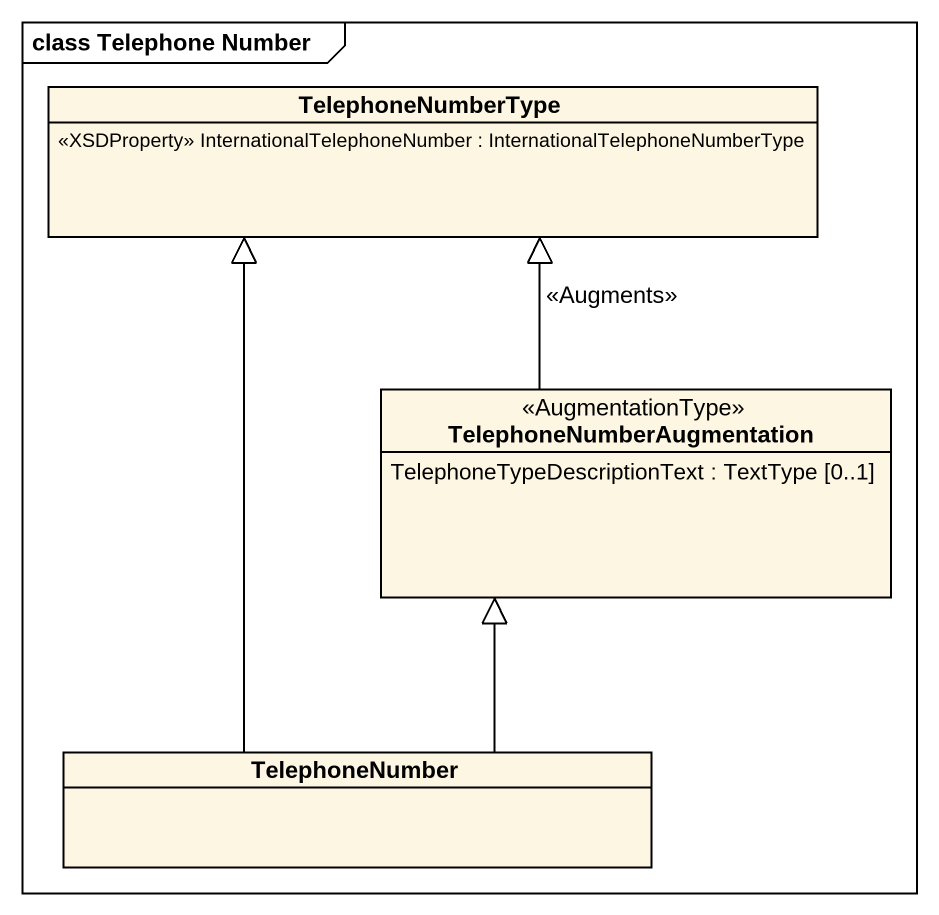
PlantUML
@startuml
mainframe class Telephone Number
hide circle
hide empty members
class TelephoneNumberType {
  <<XSDProperty>> InternationalTelephoneNumber : InternationalTelephoneNumberType
}
class TelephoneNumberAugmentation <<AugmentationType>> {
  TelephoneTypeDescriptionText : TextType [0..1]
}
class TelephoneNumber
TelephoneNumberAugmentation -up-|> TelephoneNumberType : <<Augments>>
TelephoneNumber -up-|> TelephoneNumberType
TelephoneNumber -up-|> TelephoneNumberAugmentation
@enduml
